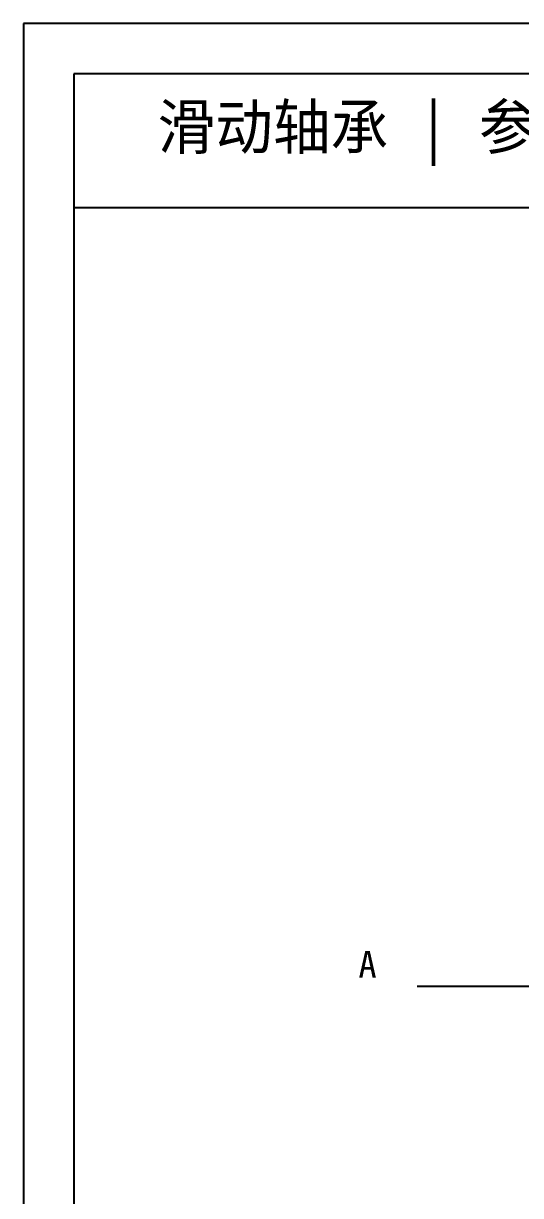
# Model space of a CAD drawing. Header units: millimetres. Extents: x 8 to 412, y 8 to 289.
# Drawn here: x 8 to 67.4, y 149 to 289 of the extents above; entities that cross this region are included whole.
import ezdxf

# ---------------------------------------------------------------- set-up
doc = ezdxf.new("R2010")
doc.units = ezdxf.units.MM
for name, color, linetype in [('CENTER', 1, 'Continuous'), ('FRAME', 7, 'Continuous'), ('NOTES', 7, 'Continuous')]:
    doc.layers.add(name, color=color, linetype=linetype)

msp = doc.modelspace()

# ---------------------------------------------------------------- linework, layer by layer
at = {"layer": 'CENTER'}
msp.add_line((55, 174), (161, 174), dxfattribs=at)
at = {"layer": 'FRAME'}
for p, q in [((412, 289), (8, 289)), ((8, 289), (8, 8)), ((406, 283), (14, 283)), ((14, 283), (14, 14)), ((14, 267), (406, 267))]:
    msp.add_line(p, q, dxfattribs=at)

# ---------------------------------------------------------------- texts
at = {"layer": 'NOTES'}
for s, height, p in [('滑动轴承 | 参数化结构设计图', 5.3, (24, 274)), ('A', 3.2, (48, 175))]:
    msp.add_text(s, height=height, dxfattribs=at).set_placement(p)

doc.saveas('drawing.dxf')
